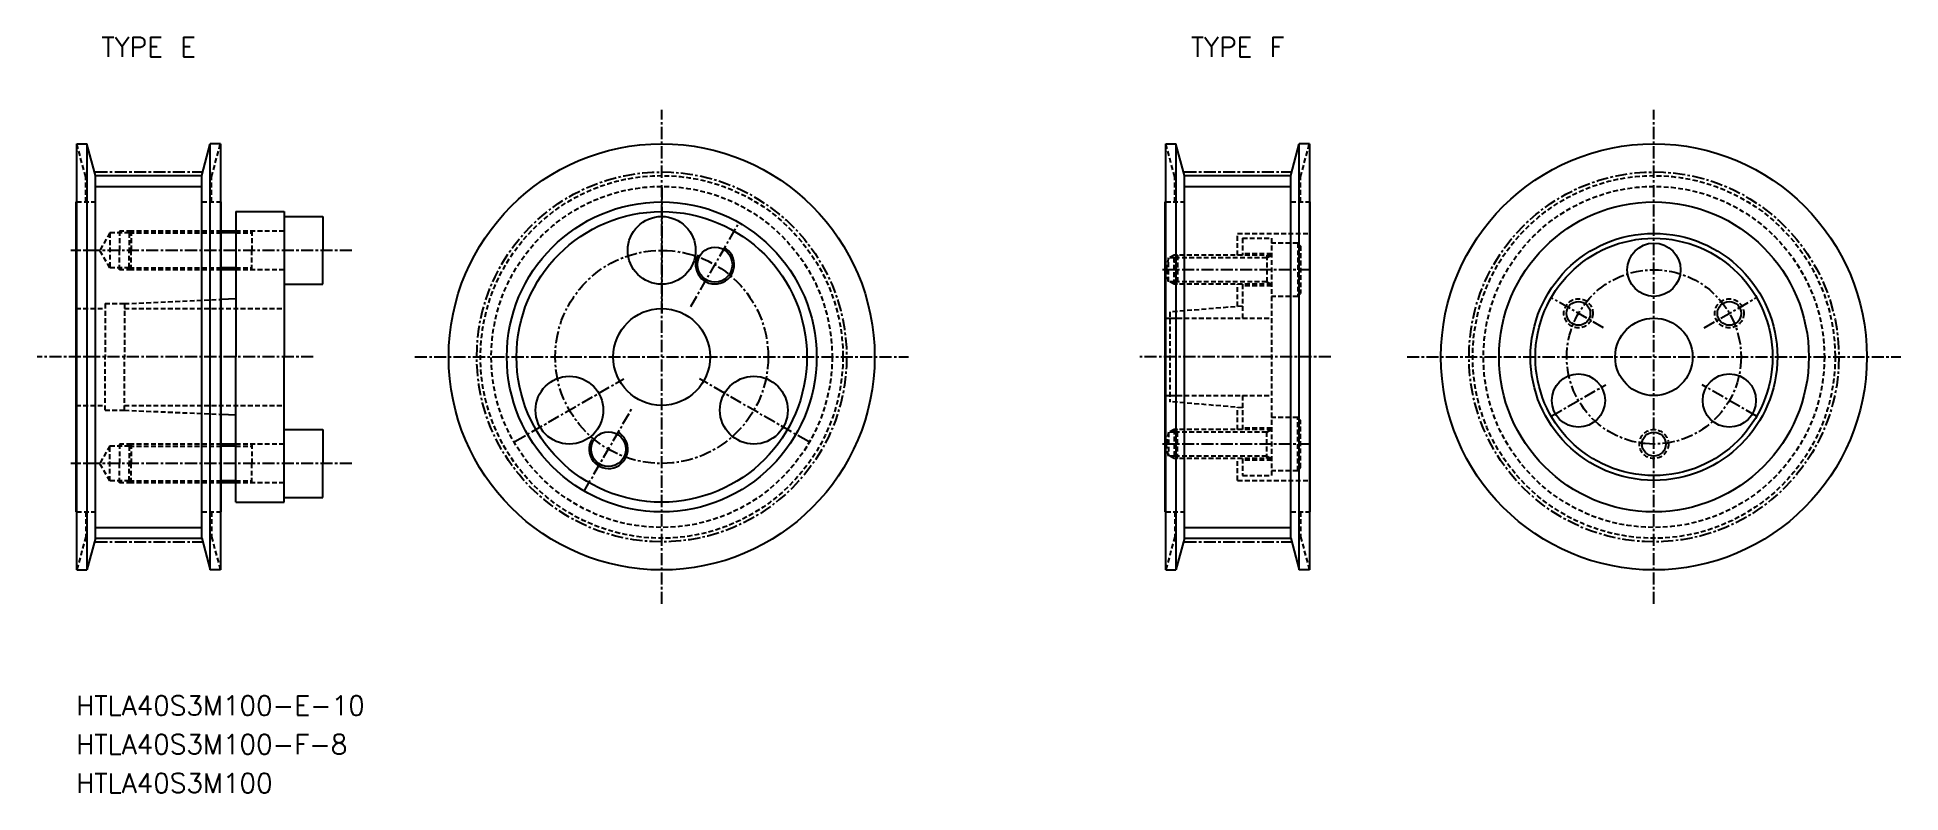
# Model space of a CAD drawing. Extents: x 7934 to 8127, y 2614 to 2692.
import ezdxf
from ezdxf.enums import TextEntityAlignment as Align

# ---------------------------------------------------------------- set-up
doc = ezdxf.new("R2010")
doc.units = 0
doc.linetypes.add('CENTER', pattern=[2, 1.25, -0.25, 0.25, -0.25])
doc.linetypes.add('DASHED', pattern=[0.75, 0.5, -0.25])
doc.layers.get('0').update_dxf_attribs({"linetype": 'CONTINUOUS'})
doc.layers.add('CENTER', color=1, linetype='CENTER')
doc.styles.add('MISUMI', font='txt.shx')

msp = doc.modelspace()

# ---------------------------------------------------------------- linework, layer by layer
at = {"color": 3, "linetype": 'DASHED'}
for p, q in [((7939.05, 2677.78), (7938.13, 2681.19)), ((7952.05, 2677.78), (7952.96, 2681.19)), ((8051.55, 2677.78), (8050.63, 2681.19)), ((8064.55, 2677.78), (8065.46, 2681.19)), ((7939.05, 2675.19), (7939.05, 2677.78)), ((7952.05, 2675.19), (7952.05, 2677.78)), ((8051.55, 2675.19), (8051.55, 2677.78)), ((8064.55, 2675.19), (8064.55, 2677.78)), ((7938.13, 2675.19), (7940.05, 2675.19)), ((7951.05, 2675.19), (7952.96, 2675.19)), ((8050.63, 2675.19), (8052.55, 2675.19)), ((8063.55, 2675.19), (8065.46, 2675.19)), ((7941.55, 2671.99), (7940.51, 2670.19)), ((7943.55, 2671.99), (7941.55, 2671.99)), ((7941.55, 2671.99), (7941.55, 2668.39)), ((7943.75, 2672.19), (7942.55, 2672.19)), ((7942.55, 2672.19), (7942.55, 2670.19)), ((7943.75, 2672.19), (7943.55, 2671.99)), ((7943.55, 2671.99), (7953.05, 2671.99)), ((7943.55, 2671.99), (7943.55, 2670.19)), ((7953.05, 2672.19), (7943.75, 2672.19)), ((7943.75, 2672.19), (7943.75, 2670.19)), ((7959.55, 2672.19), (7954.55, 2672.19)), ((7954.55, 2671.99), (7956.21, 2671.99)), ((7956.21, 2672.19), (7956.21, 2670.19)), ((8058.05, 2671.94), (8065.55, 2671.94)), ((8058.05, 2669.69), (8058.05, 2671.94)), ((7941.55, 2668.39), (7940.51, 2670.19)), ((7942.55, 2668.19), (7942.55, 2670.19)), ((7943.55, 2668.39), (7943.55, 2670.19)), ((7943.75, 2668.19), (7943.75, 2670.19)), ((7956.21, 2668.19), (7956.21, 2670.19)), ((8058.55, 2671.44), (8061.55, 2671.44)), ((8058.55, 2671.44), (8058.55, 2669.69)), ((8061.55, 2671.44), (8061.55, 2646.94)), ((8064.25, 2670.94), (8061.55, 2670.94)), ((8064.25, 2670.94), (8064.25, 2665.44)), ((8064.25, 2670.94), (8064.55, 2670.64)), ((8064.55, 2670.64), (8064.55, 2665.74)), ((7943.55, 2668.39), (7941.55, 2668.39)), ((7943.75, 2668.19), (7942.55, 2668.19)), ((7943.55, 2668.39), (7953.05, 2668.39)), ((7943.75, 2668.19), (7943.55, 2668.39)), ((7953.05, 2668.19), (7943.75, 2668.19)), ((7954.55, 2668.39), (7956.21, 2668.39)), ((7959.55, 2668.19), (7954.55, 2668.19)), ((8050.9, 2669.42), (8050.67, 2668.19)), ((8050.9, 2666.96), (8050.67, 2668.19)), ((8050.68, 2668.19), (8050.68, 2668.19)), ((8051.55, 2669.42), (8050.9, 2669.42)), ((8050.9, 2666.96), (8050.9, 2669.42)), ((8051.49, 2669.69), (8051.02, 2669.42)), ((8051.82, 2669.69), (8051.49, 2669.69)), ((8051.49, 2666.69), (8051.49, 2669.69)), ((8051.55, 2669.42), (8051.82, 2669.69)), ((8061.05, 2669.42), (8051.55, 2669.42)), ((8051.55, 2669.42), (8051.55, 2666.96)), ((8061.55, 2669.69), (8051.82, 2669.69)), ((8051.82, 2669.69), (8051.82, 2666.69)), ((8061.55, 2669.84), (8058.55, 2669.84)), ((8061.05, 2669.69), (8061.05, 2666.69)), ((8061.05, 2669.42), (8061.51, 2669.69)), ((8050.89, 2666.99), (8050.89, 2666.99)), ((8051.55, 2666.96), (8050.9, 2666.96)), ((8051.48, 2666.69), (8051.01, 2666.96)), ((8051.82, 2666.69), (8051.48, 2666.69)), ((8061.05, 2666.96), (8051.55, 2666.96)), ((8051.82, 2666.69), (8051.55, 2666.96)), ((8061.55, 2666.69), (8051.82, 2666.69)), ((8058.05, 2664.4), (8058.05, 2666.69)), ((8058.55, 2666.69), (8058.55, 2663.19)), ((8061.55, 2666.54), (8058.55, 2666.54)), ((8061.05, 2666.96), (8061.51, 2666.69)), ((7941.05, 2664.69), (7943.05, 2664.69)), ((7941.05, 2664.69), (7941.05, 2659.19)), ((7943.05, 2664.69), (7953.05, 2665.13)), ((7943.05, 2664.69), (7943.05, 2659.19)), ((8058.55, 2664.44), (8051.05, 2663.82)), ((8064.25, 2665.44), (8061.55, 2665.44)), ((8064.25, 2665.44), (8064.55, 2665.74)), ((7938.05, 2664.19), (7941.05, 2664.19)), ((7943.05, 2664.19), (7959.55, 2664.19)), ((8050.55, 2663.19), (8051.05, 2663.19)), ((8051.05, 2663.82), (8051.05, 2654.57)), ((8051.05, 2663.19), (8061.55, 2663.19)), ((7941.05, 2653.69), (7941.05, 2659.19)), ((7943.05, 2653.69), (7943.05, 2659.19)), ((8050.55, 2655.19), (8051.05, 2655.19)), ((8051.05, 2655.19), (8061.55, 2655.19)), ((8058.55, 2655.19), (8058.55, 2651.69)), ((7938.05, 2654.19), (7941.05, 2654.19)), ((7941.05, 2653.69), (7943.05, 2653.69)), ((7943.05, 2654.19), (7959.55, 2654.19)), ((7943.05, 2653.69), (7953.05, 2653.26)), ((8058.55, 2653.94), (8051.05, 2654.57)), ((8058.05, 2651.69), (8058.05, 2653.99)), ((8064.25, 2652.94), (8061.55, 2652.94)), ((8064.25, 2647.44), (8064.25, 2652.94)), ((8064.25, 2652.94), (8064.55, 2652.64)), ((8050.9, 2651.42), (8050.67, 2650.19)), ((8050.89, 2651.39), (8050.89, 2651.39)), ((8050.9, 2651.42), (8050.9, 2648.96)), ((8051.55, 2651.42), (8050.9, 2651.42)), ((8051.48, 2651.69), (8051.01, 2651.42)), ((8051.82, 2651.69), (8051.48, 2651.69)), ((8051.49, 2651.69), (8051.49, 2648.69)), ((8051.82, 2651.69), (8051.55, 2651.42)), ((8061.05, 2651.42), (8051.55, 2651.42)), ((8051.55, 2648.96), (8051.55, 2651.42)), ((8061.55, 2651.69), (8051.82, 2651.69)), ((8051.82, 2648.69), (8051.82, 2651.69)), ((8061.55, 2651.84), (8058.55, 2651.84)), ((8061.05, 2648.69), (8061.05, 2651.69)), ((8061.05, 2651.42), (8061.51, 2651.69)), ((8064.55, 2647.74), (8064.55, 2652.64)), ((7941.55, 2649.99), (7940.51, 2648.19)), ((7943.55, 2649.99), (7941.55, 2649.99)), ((7941.55, 2646.39), (7941.55, 2649.99)), ((7943.75, 2650.19), (7942.55, 2650.19)), ((7942.55, 2650.19), (7942.55, 2648.19)), ((7943.75, 2650.19), (7943.55, 2649.99)), ((7943.55, 2649.99), (7953.05, 2649.99)), ((7943.55, 2649.99), (7943.55, 2648.19)), ((7953.05, 2650.19), (7943.75, 2650.19)), ((7943.75, 2650.19), (7943.75, 2648.19)), ((7959.55, 2650.19), (7954.55, 2650.19)), ((7954.55, 2649.99), (7956.21, 2649.99)), ((7956.21, 2650.19), (7956.21, 2648.19)), ((8050.9, 2648.96), (8050.67, 2650.19)), ((8050.68, 2650.19), (8050.68, 2650.19)), ((8051.55, 2648.96), (8050.9, 2648.96)), ((8051.49, 2648.69), (8051.02, 2648.96)), ((8061.05, 2648.96), (8051.55, 2648.96)), ((8051.55, 2648.96), (8051.82, 2648.69)), ((8061.05, 2648.96), (8061.51, 2648.69)), ((7941.55, 2646.39), (7940.51, 2648.19)), ((7942.55, 2646.19), (7942.55, 2648.19)), ((7943.55, 2646.39), (7943.55, 2648.19)), ((7943.75, 2646.19), (7943.75, 2648.19)), ((7956.21, 2646.19), (7956.21, 2648.19)), ((8051.82, 2648.69), (8051.49, 2648.69)), ((8061.55, 2648.69), (8051.82, 2648.69)), ((8058.05, 2646.44), (8058.05, 2648.69)), ((8058.55, 2648.69), (8058.55, 2646.94)), ((8061.55, 2648.54), (8058.55, 2648.54)), ((8058.55, 2646.94), (8061.55, 2646.94)), ((8064.25, 2647.44), (8061.55, 2647.44)), ((8064.25, 2647.44), (8064.55, 2647.74)), ((7943.55, 2646.39), (7941.55, 2646.39)), ((7943.75, 2646.19), (7942.55, 2646.19)), ((7943.55, 2646.39), (7953.05, 2646.39)), ((7943.75, 2646.19), (7943.55, 2646.39)), ((7953.05, 2646.19), (7943.75, 2646.19)), ((7954.55, 2646.39), (7956.21, 2646.39)), ((7959.55, 2646.19), (7954.55, 2646.19)), ((8058.05, 2646.44), (8065.55, 2646.44)), ((7938.13, 2643.19), (7940.05, 2643.19)), ((7939.05, 2643.19), (7939.05, 2640.61)), ((7951.05, 2643.19), (7952.96, 2643.19)), ((7952.05, 2643.19), (7952.05, 2640.61)), ((8050.63, 2643.19), (8052.55, 2643.19)), ((8051.55, 2643.19), (8051.55, 2640.61)), ((8063.55, 2643.19), (8065.46, 2643.19)), ((8064.55, 2643.19), (8064.55, 2640.61)), ((7939.05, 2640.61), (7938.13, 2637.19)), ((7952.05, 2640.61), (7952.96, 2637.19)), ((8051.55, 2640.61), (8050.63, 2637.19)), ((8064.55, 2640.61), (8065.46, 2637.19))]:
    msp.add_line(p, q, dxfattribs=at)
at = {"color": 7, "linetype": 'CONTINUOUS'}
for p, q in [((7938.13, 2681.19), (7939.17, 2681.19)), ((7938.13, 2637.19), (7938.13, 2681.19)), ((7940.05, 2677.91), (7939.17, 2681.19)), ((7939.17, 2681.19), (7939.17, 2637.19)), ((7951.05, 2677.91), (7951.92, 2681.19)), ((7952.96, 2681.19), (7951.92, 2681.19)), ((7951.92, 2637.19), (7951.92, 2681.19)), ((7952.96, 2681.19), (7952.96, 2637.19)), ((8050.63, 2681.19), (8051.67, 2681.19)), ((8050.63, 2637.19), (8050.63, 2681.19)), ((8052.55, 2677.91), (8051.67, 2681.19)), ((8051.67, 2681.19), (8051.67, 2637.19)), ((8063.55, 2677.91), (8064.42, 2681.19)), ((8065.46, 2681.19), (8064.42, 2681.19)), ((8064.42, 2637.19), (8064.42, 2681.19)), ((8065.46, 2681.19), (8065.46, 2637.19)), ((7940.05, 2677.91), (7951.05, 2677.91)), ((7940.05, 2640.47), (7940.05, 2677.91)), ((7951.05, 2640.47), (7951.05, 2677.91)), ((8052.55, 2677.91), (8063.55, 2677.91)), ((8052.55, 2640.47), (8052.55, 2677.91)), ((8063.55, 2640.47), (8063.55, 2677.91)), ((7938.05, 2643.19), (7938.05, 2675.19)), ((7938.05, 2675.19), (7938.13, 2675.19)), ((7952.96, 2675.19), (7953.05, 2675.19)), ((7953.05, 2643.19), (7953.05, 2675.19)), ((7954.55, 2674.19), (7959.55, 2674.19)), ((7954.55, 2674.19), (7954.55, 2672.19)), ((7959.55, 2674.19), (7959.55, 2673.69)), ((8050.55, 2643.19), (8050.55, 2675.19)), ((8050.55, 2675.19), (8050.63, 2675.19)), ((8065.46, 2675.19), (8065.55, 2675.19)), ((8065.55, 2643.19), (8065.55, 2675.19)), ((7954.55, 2672.19), (7953.05, 2672.19)), ((7954.55, 2672.19), (7954.55, 2668.19)), ((7959.55, 2673.69), (7959.55, 2666.69)), ((7959.55, 2673.69), (7963.55, 2673.69)), ((7963.55, 2673.69), (7963.55, 2670.19)), ((7963.55, 2666.69), (7963.55, 2670.19)), ((7954.55, 2668.19), (7953.05, 2668.19)), ((7954.55, 2668.19), (7954.55, 2665.19)), ((7959.55, 2666.69), (7959.55, 2659.19)), ((7959.55, 2666.69), (7963.55, 2666.69)), ((7954.55, 2665.19), (7953.05, 2665.13)), ((7954.55, 2665.19), (7954.55, 2659.19)), ((7954.55, 2653.19), (7954.55, 2659.19)), ((7959.55, 2651.69), (7959.55, 2659.19)), ((7954.55, 2653.19), (7953.05, 2653.26)), ((7954.55, 2650.19), (7954.55, 2653.19)), ((7959.55, 2644.69), (7959.55, 2651.69)), ((7959.55, 2651.69), (7963.55, 2651.69)), ((7963.55, 2651.69), (7963.55, 2648.19)), ((7954.55, 2650.19), (7953.05, 2650.19)), ((7954.55, 2646.19), (7954.55, 2650.19)), ((7963.55, 2644.69), (7963.55, 2648.19)), ((7954.55, 2646.19), (7953.05, 2646.19)), ((7954.55, 2644.19), (7954.55, 2646.19)), ((7938.05, 2643.19), (7938.13, 2643.19)), ((7952.96, 2643.19), (7953.05, 2643.19)), ((7954.55, 2644.19), (7959.55, 2644.19)), ((7959.55, 2644.69), (7963.55, 2644.69)), ((7959.55, 2644.19), (7959.55, 2644.69)), ((8050.55, 2643.19), (8050.63, 2643.19)), ((8065.46, 2643.19), (8065.55, 2643.19)), ((7940.05, 2640.47), (7939.17, 2637.19)), ((7940.05, 2640.47), (7951.05, 2640.47)), ((7951.05, 2640.47), (7951.92, 2637.19)), ((8052.55, 2640.47), (8051.67, 2637.19)), ((8052.55, 2640.47), (8063.55, 2640.47)), ((8063.55, 2640.47), (8064.42, 2637.19)), ((7938.13, 2637.19), (7939.17, 2637.19)), ((7952.96, 2637.19), (7951.92, 2637.19)), ((8050.63, 2637.19), (8051.67, 2637.19)), ((8065.46, 2637.19), (8064.42, 2637.19))]:
    msp.add_line(p, q, dxfattribs=at)
at = {"color": 3, "linetype": 'CONTINUOUS'}
for p, q in [((7940.05, 2676.8), (7951.05, 2676.8)), ((8052.55, 2676.8), (8063.55, 2676.8)), ((7940.05, 2641.58), (7951.05, 2641.58)), ((8052.55, 2641.58), (8063.55, 2641.58))]:
    msp.add_line(p, q, dxfattribs=at)
at = {"color": 3}
for p, q in [((7954.55, 2671.99), (7953.05, 2671.99)), ((7954.55, 2668.39), (7953.05, 2668.39)), ((7954.55, 2649.99), (7953.05, 2649.99)), ((7954.55, 2646.39), (7953.05, 2646.39))]:
    msp.add_line(p, q, dxfattribs=at)
at = {"color": 7, "linetype": 'CONTINUOUS'}
for centre, radius in [((7998.55, 2659.19), 22), ((8101.05, 2659.19), 22), ((7998.55, 2659.19), 16), ((7998.55, 2659.19), 15), ((8101.05, 2659.19), 16), ((7998.55, 2670.19), 3.5), ((8101.05, 2659.19), 12.75), ((8004.05, 2668.72), 1.8), ((8101.05, 2659.19), 12.25), ((8101.05, 2668.19), 2.75), ((8093.25, 2663.69), 1.23), ((8108.84, 2663.69), 1.23), ((7998.55, 2659.19), 5), ((8101.05, 2659.19), 4), ((7989.02, 2653.69), 3.5), ((8008.07, 2653.69), 3.5), ((8093.25, 2654.69), 2.75), ((8108.84, 2654.69), 2.75), ((7993.05, 2649.67), 1.8), ((8101.05, 2650.19), 1.23)]:
    msp.add_circle(centre, radius, dxfattribs=at)
at = {"color": 3, "linetype": 'DASHED'}
for centre, radius in [((7998.55, 2659.19), 18.72), ((8101.05, 2659.19), 18.72), ((7998.55, 2659.19), 17.61), ((8101.05, 2659.19), 17.61), ((8093.25, 2663.69), 1.5), ((8108.84, 2663.69), 1.5), ((8101.05, 2650.19), 1.5)]:
    msp.add_circle(centre, radius, dxfattribs=at)
at = {"color": 3}
for centre in [(8004.05, 2668.72), (7993.05, 2649.67)]:
    msp.add_arc(centre, 2, 150, 62, dxfattribs=at)
at = {"layer": 'CENTER', "color": 1, "linetype": 'CENTER'}
for p, q in [((7998.55, 2633.69), (7998.55, 2684.69)), ((8101.05, 2633.69), (8101.05, 2684.69)), ((7940.05, 2678.29), (7951.05, 2678.29)), ((8052.55, 2678.29), (8063.55, 2678.29)), ((7998.55, 2676.69), (7998.55, 2663.69)), ((8001.55, 2664.39), (8006.55, 2673.05)), ((7966.55, 2670.19), (7937.51, 2670.19)), ((8065.55, 2668.19), (8050.22, 2668.19)), ((8095.85, 2662.19), (8090.44, 2665.32)), ((8106.24, 2662.19), (8111.65, 2665.32)), ((7962.55, 2659.19), (7934.05, 2659.19)), ((7973.05, 2659.19), (8024.05, 2659.19)), ((8067.68, 2659.19), (8047.95, 2659.19)), ((8075.55, 2659.19), (8126.55, 2659.19)), ((7983.39, 2650.44), (7994.65, 2656.94)), ((8013.7, 2650.44), (8002.44, 2656.94)), ((8090.44, 2653.07), (8096.07, 2656.32)), ((8111.65, 2653.07), (8106.03, 2656.32)), ((7990.55, 2645.34), (7995.55, 2654)), ((8065.55, 2650.19), (8050.22, 2650.19)), ((7966.55, 2648.19), (7937.51, 2648.19)), ((7940.05, 2640.09), (7951.05, 2640.09)), ((8052.55, 2640.09), (8063.55, 2640.09))]:
    msp.add_line(p, q, dxfattribs=at)
for centre, radius in [((7998.55, 2659.19), 19.1), ((8101.05, 2659.19), 19.1), ((7998.55, 2659.19), 11), ((8101.05, 2659.19), 9)]:
    msp.add_circle(centre, radius, dxfattribs=at)

# ---------------------------------------------------------------- texts
at = {"color": 7, "linetype": 'CONTINUOUS', "style": 'MISUMI'}
for s, p in [('TYPE E', (7945.55, 2691.19)), ('TYPE F', (8058.05, 2691.19))]:
    msp.add_text(s, height=2, dxfattribs=at).set_placement(p, align=Align.MIDDLE_CENTER)
for s, p in [('HTLA40S3M100-E-10', (7938.05, 2622.19)), ('HTLA40S3M100-F-8', (7938.05, 2618.19)), ('HTLA40S3M100', (7938.05, 2614.19))]:
    msp.add_text(s, height=2, dxfattribs=at).set_placement(p)

doc.saveas('drawing.dxf')
